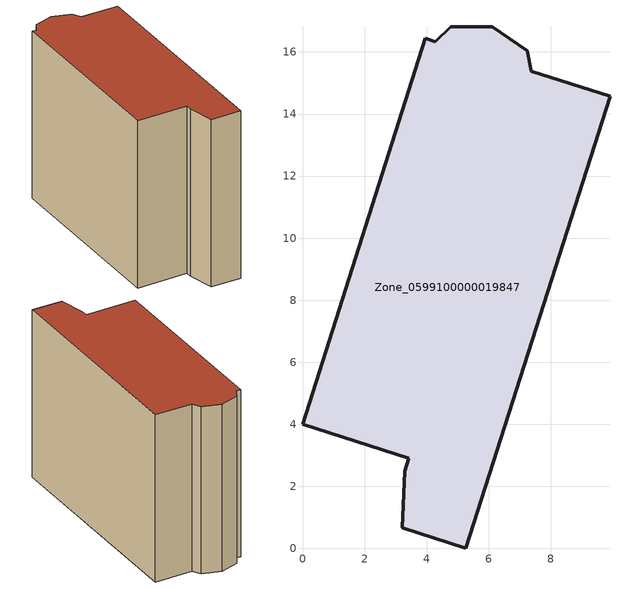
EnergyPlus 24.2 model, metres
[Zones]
Zone_0599100000019847
 floor ground (C_G): 3.43,2.91 0,4 3.95,16.43 4.28,16.33 4.77,16.82 6.12,16.82 7.24,16.04 7.37,15.37 9.91,14.57 5.27,0 3.22,0.67 3.3,2.48 z0
 wall outside (C_F): 7.37,15.37 7.24,16.04 6.12,16.82 4.77,16.82 4.28,16.33 3.95,16.43 0,4 3.43,2.91 3.3,2.48 3.22,0.67 5.27,0 9.91,14.57 7.37,15.37 z0:12.12
 roof outside (C_R): 3.43,2.91 3.3,2.48 3.22,0.67 5.27,0 9.91,14.57 7.37,15.37 7.24,16.04 6.12,16.82 4.77,16.82 4.28,16.33 3.95,16.43 0,4 z12.12
[BUILDING]
Pand.0599100000019847: North Axis=0; Terrain=City; Loads Convergence Tolerance Value=0.04; Temperature Convergence Tolerance Value=0.4; Solar Distribution=FullExterior; Maximum Number of Warmup Days=25; Minimum Number of Warmup Days=1
[Site:Location]
Rotterdam.The.Hague.AP_ZH_NLD Design_Conditions: Latitude=51.96; Longitude=4.45; Time Zone=1; Elevation=-4.5
[SITE:GROUNDTEMPERATURE:BUILDINGSURFACE]
18, 18, 18, 18, 18, 18, 18, 18, 18, 18, 18, 18
[MATERIAL] Thermal Absorptance=0.9; Solar Absorptance=0.7; Visible Absorptance=0.7
Name | Roughness | Thickness | Conductivity | Density | Specific Heat
G.TI.1946 | MediumSmooth | 0.15 | 1 | 540 | 1210
F.TI.1946 | Rough | 0.3 | 0.857143 | 1920 | 840
R.TI.1946 | MediumRough | 0.2 | 0.1 | 1500 | 1000
[CONSTRUCTION]
C_G: G.TI.1946
C_F: F.TI.1946
C_R: R.TI.1946
[ZONE]
Zone_0599100000019847: Type=1; Multiplier=1; Ceiling Height=Autocalculate; Volume=Autocalculate; Floor Area=autocalculate; Part of Total Floor Area=Yes
[ZONEINFILTRATION:DESIGNFLOWRATE]
Infil_Zone_0599100000019847: Zone or ZoneList or Space or SpaceList=Zone_0599100000019847; Schedule=AlwaysOn; Design Flow Rate Calculation Method=Flow/Area; Flow Rate per Floor Area=0.003; Constant Term Coefficient=1; Temperature Term Coefficient=0; Velocity Term Coefficient=0; Velocity Squared Term Coefficient=0
[HVACTEMPLATE:ZONE:IDEALLOADSAIRSYSTEM]
Zone_0599100000019847: Maximum Heating Supply Air Temperature=50; Minimum Cooling Supply Air Temperature=13; Maximum Heating Supply Air Humidity Ratio=0.0156; Minimum Cooling Supply Air Humidity Ratio=0.0077; Heating Limit=NoLimit; Cooling Limit=NoLimit; Dehumidification Control Type=ConstantSensibleHeatRatio; Cooling Sensible Heat Ratio=0.7; Dehumidification Setpoint=60; Humidification Control Type=None; Humidification Setpoint=30; Outdoor Air Method=None; Outdoor Air Flow Rate per Person=0.00944; Outdoor Air Flow Rate per Zone Floor Area=0; Outdoor Air Flow Rate per Zone=0; Demand Controlled Ventilation Type=None; Outdoor Air Economizer Type=NoEconomizer; Heat Recovery Type=None; Sensible Heat Recovery Effectiveness=0.7; Latent Heat Recovery Effectiveness=0.65
[ZONECONTROL:THERMOSTAT]
ThermostatControl_Zone_0599100000019847: Zone or ZoneList=Zone_0599100000019847; Control Type Schedule=DualSetpointControlType; Control 1=Thermostat_Zone_0599100000019847; Temperature Difference Between Cutout And Setpoint=0
[THERMOSTATSETPOINT:DUALSETPOINT]
Thermostat_Zone_0599100000019847: Heating Setpoint Temperature Schedule=HeatingSetpoint_Zone_0599100000019847; Cooling Setpoint Temperature Schedule=CoolingSetpoint_Zone_0599100000019847
[SCHEDULE:COMPACT]
HeatingSetpoint_Zone_0599100000019847: Through: 12/31, For: AllDays, Until: 24:00, 21
CoolingSetpoint_Zone_0599100000019847: Through: 12/31, For: AllDays, Until: 24:00, 24
DualSetpointControlType: Through: 12/31, For: AllDays, Until: 24:00, 4
AlwaysOn: Through: 12/31, For: AllDays, Until: 24:00, 1
